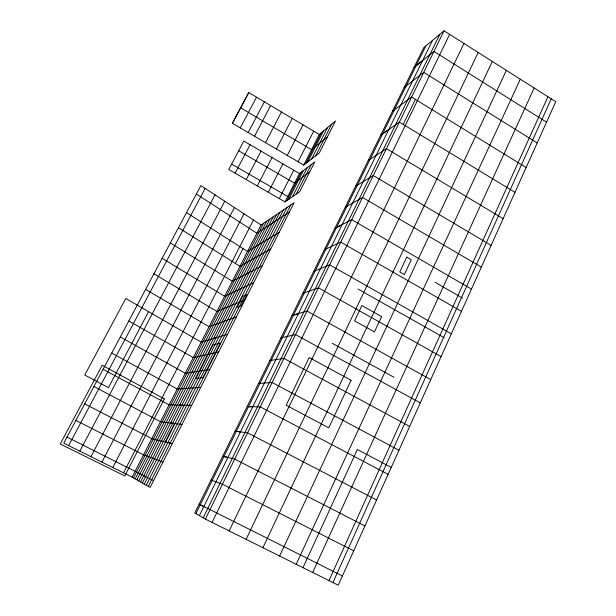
<?xml version="1.0" encoding="UTF-8"?>
<svg xmlns="http://www.w3.org/2000/svg" width="616" height="616" viewBox="0 0 616 616"><rect width="100%" height="100%" fill="white"/><g stroke="black" fill="none" stroke-linecap="round" stroke-linejoin="round"><path stroke-width="0.92" d="M332.933 582.551L551.266 98.837M328.99 580.588L547.94 96.727M312.651 572.464L534.164 87.988M303.01 567.667L357.372 449.495L391.229 467.428M296.188 564.271L520.304 79.194M279.618 556.025L506.352 70.34M262.916 547.716L492.307 61.438M246.1 539.346L478.178 52.468M229.16 530.915L463.956 43.443M212.089 522.43L449.642 34.365M205.39 519.088L444.02 30.8L555.755 101.686L338.253 585.2L205.39 519.088L194.802 513.028L423.708 47.732L444.02 30.8M403.257 124.324L415.4 99.415M199.368 515.638L432.501 40.402M203.18 517.825L439.793 34.319M195.888 513.644L425.802 45.984M144.275 484.068L283.422 209.933M288.842 199.238L303.426 170.509M307.777 161.946L323.5 130.969M146.261 485.2L287.056 207.484M292.538 196.658L307.276 167.583M311.673 158.92L327.558 127.581M148.302 486.37L290.783 204.966M296.327 194.017L311.226 164.58M315.669 155.817L331.724 124.101M138.723 480.88L273.219 216.809M140.556 481.935L276.592 214.53M285.031 201.902L299.453 173.527L314.784 161.885L299.738 191.63L285.031 201.902L228.775 169.546L243.79 141.064L299.453 173.527M303.75 165.073L319.296 134.473L335.474 120.975L319.265 153.022L303.75 165.073L232.386 123.285L248.756 92.546L319.296 134.473M142.342 482.959L279.872 212.32M286.91 200.585L301.416 172.033M305.736 163.533L321.367 132.74M174.551 423.523L165.234 441.88L172.303 443.612M132.155 477.115L261.084 224.986L294.14 202.703L150.142 487.425L132.155 477.115L63.764 443.181L200.862 185.593L261.084 224.986M133.495 477.885L263.563 223.308M135.197 478.863L266.705 221.19M279.279 198.591L293.755 170.209M298.075 161.746L313.69 131.139M136.937 479.856L269.923 219.026M268.314 192.284L282.906 163.879M287.256 155.417L302.995 124.786M235.428 263.432L242.997 248.672M123.539 472.842L253.476 220.012M257.296 185.947L272.01 157.527M276.392 149.057L292.254 118.403M112.782 467.505L243.998 213.806M246.231 179.587L261.061 151.136M265.481 142.666L281.466 111.989M101.909 462.108L234.419 207.546M90.937 456.664L224.755 201.224M235.112 173.188L250.058 144.721M254.508 136.236L270.624 105.544M148.579 311.665L108.439 387.626L84.769 375.029L125.795 298.49L201.193 342.103L227.55 334.373M79.841 451.158L214.999 194.841M248.186 132.54L264.38 101.832M68.646 445.599L205.143 188.396M240.263 127.897L256.541 97.174M232.401 123.292L248.772 92.554M327.427 136.891L311.573 149.673L240.625 107.815M416.008 65.843L422.692 60.46M413.99 67.483L433.949 51.405L546.546 122.153M404.119 87.541L423.716 72.349L537.191 142.951M309.663 172.003L294.54 183.183L238.685 150.758M392.477 111.203L411.634 97.066L526.141 167.514M380.688 135.166L399.399 122.107L514.968 192.346M382.528 133.949L388.781 129.583M289.466 211.95L256.864 233.233L196.381 194.001M368.214 160.53L386.432 148.633L503.133 218.665M279.117 232.401L247.532 251.482L186.479 212.612M355.571 186.232L373.288 175.537L491.129 245.337M270.709 249.033L239.955 266.297L178.447 227.712M345.26 207.192L362.562 197.482L481.342 267.098M262.224 265.812L232.324 281.227L170.324 242.966M334.835 228.374L351.713 219.673L471.448 289.096M246.277 274.089L249.287 272.534M336.482 227.604L342.126 224.694M253.669 282.729L224.632 296.273L162.154 258.32M324.301 249.796L340.74 242.126L461.446 311.342M245.037 299.8L216.878 311.426L153.915 273.797M313.644 271.448L329.645 264.841L451.32 333.841M236.328 317.009L209.063 326.703L145.615 289.389M302.872 293.347L318.41 287.818L441.087 356.595M291.984 315.484L307.045 311.072L430.73 379.61M213.475 338.569L216.131 337.791M293.447 315.153L298.475 313.675M218.688 351.89L193.262 357.611L128.813 320.967M280.965 337.876L295.549 334.596L420.258 402.887M209.756 369.562L185.27 373.25L120.312 336.937M269.831 360.522L283.922 358.404L409.671 426.434M200.739 387.387L177.216 389.004L111.742 353.045M258.558 383.421L272.149 382.49L398.952 450.257M191.638 405.374L169.092 404.881L103.103 369.277M247.162 406.591L260.229 406.876L388.111 474.366M179.587 405.189L181.851 405.243M248.425 406.729L252.783 406.822M170.54 422.969L172.711 423.238M236.313 431.354L240.494 431.885M181.982 424.47L160.491 421.706L93.94 386.478M235.05 431.223L247.555 432.817L376.576 500M172.257 443.705L151.813 438.669L84.708 403.834M222.784 456.148L234.711 459.089L364.903 525.956M161.315 441.102L163.371 441.61M223.924 456.564L227.905 457.542M162.963 462.085L143.543 454.839L75.899 420.382M211.042 480.01L222.415 484.253L353.723 550.812M67.021 437.067L153.584 480.626M342.411 575.96L199.168 504.15M143.736 475.652L145.592 476.607M200.192 504.827L203.796 506.691M332.062 343.197L394.071 377.308M357.988 289.027L444.252 337.784M231.639 164.11L287.78 196.489M435.027 282.251L462.608 298.152M406.768 257.095L399.784 271.964L404.335 274.574L411.296 259.721L406.768 257.095M351.074 380.311L328.759 427.843L286.171 405.22L309.186 357.519L351.074 380.311M381.62 316.632L374.436 331.939L354.577 320.859L361.869 305.528L381.62 316.632M242.704 296.327L237.052 307.484L241.118 305.875L246.862 294.533L242.704 296.327M220.382 343.089L202.895 377.623L195.903 378.432L212.851 345.068L220.382 343.089M164.356 398.914L124.817 475.96L60.245 443.99L102.194 365.28L164.356 398.914"/></g></svg>
